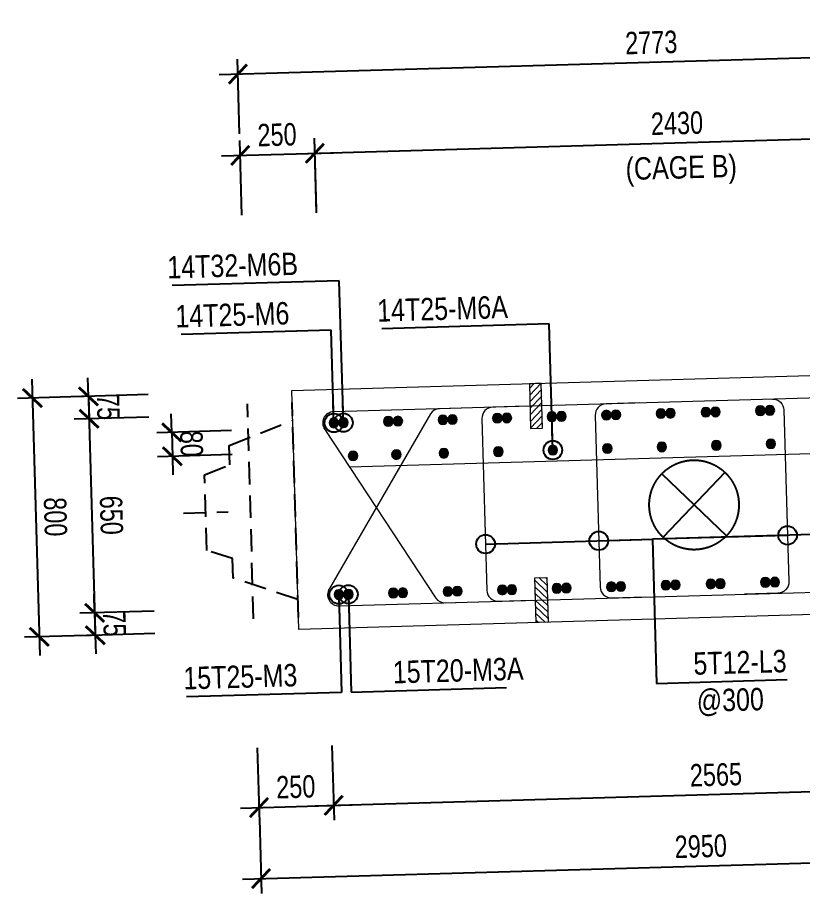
# Model space of a CAD drawing. Header units: millimetres. Extents: x 2611025 to 4139346, y -89870 to 101087.
# Drawn here: x 3514457 to 3524972, y -49984 to -38254 of the extents above; entities that cross this region are included whole.
import ezdxf
from ezdxf.enums import TextEntityAlignment as Align

# ---------------------------------------------------------------- set-up
doc = ezdxf.new("R2010")
doc.units = ezdxf.units.MM
doc.header["$LTSCALE"] = 1200
doc.header["$PDMODE"] = 35
doc.linetypes.add('CENTER', pattern=[2, 1.25, -0.25, 0.25, -0.25])
doc.linetypes.add('HIDDEN', pattern=[0.375, 0.25, -0.125])
for name, color, linetype, lineweight in [('5', 5, 'Continuous', 13), ('BOUND', 3, 'Continuous', 20), ('CWS', 8, 'HIDDEN', 9), ('ENOTE', 2, 'Continuous', 15), ('GRID', 74, 'CENTER', 15), ('K-THUOC', 1, 'Continuous', 18), ('LEADER', 8, 'Continuous', 9), ('MCT', 6, 'Continuous', 20), ('TEXTEN', 3, 'Continuous', 13), ('TEXTMA', 2, 'Continuous', 13), ('TEXTVN', 2, 'Continuous', 20), ('TIE', 4, 'Continuous', 13)]:
    doc.layers.add(name, color=color, linetype=linetype, lineweight=lineweight)
doc.layers.add('CDC.04.HIDDEN', color=8, linetype='HIDDEN')
doc.layers.add('MIE', color=5, linetype='HIDDEN')
doc.styles.add('DB_Arial', font='arial.ttf', dxfattribs={"width": 0.8})
doc.styles.add('SMTEXT', font='arial.ttf', dxfattribs={"width": 0.75})
doc.dimstyles.new('BSV25', dxfattribs={"dimtxt": 300, "dimasz": 250, "dimexe": 200, "dimexo": 0, "dimgap": 108, "dimtad": 1, "dimdec": 0, "dimlfac": 0.25, "dimdsep": 46, "dimtxsty": 'SMTEXT', "dimblk": 'ARCHTICK', "dimcen": 100, "dimdle": 250, "dimclrd": 256, "dimclre": 256, "dimclrt": 2, "dimadec": 0, "dimazin": 0, "dimtfac": 1, "dimtdec": 0, "dimtix": 1, "dimtmove": 2, "dimatfit": 3, "dimfxl": 800, "dimfxlon": 1, "dimtolj": 1, "dimtzin": 0, "dimarcsym": 0})

# ---------------------------------------------------------------- blocks, each defined once
blk = doc.blocks.new('cws800')
at = {"layer": 'CDC.04.HIDDEN'}
for p, q in [((-599.9999999998836, 1440.217173506608), (-599.9999999998836, -1440.217173506608)), ((0, 1440.217173506608), (0, -1440.217173506608))]:
    blk.add_line(p, q, dxfattribs=at)
for points in [[(0, 1200), (-860, 888.2171735063894), (-860, 627.473455327563), (-1199.999999999767, 507.1904364598886), (-1199.999999999767, -507.1904364598886), (-859.9999999997672, -627.473455327854), (-859.9999999997672, -888.217173506433), (0, -1200)], [(-1499.999999999767, 0), (-899.9999999997672, 0)]]:
    blk.add_lwpolyline(points, dxfattribs=at)
blk = doc.blocks.new('mct1')
at = {"lineweight": 9}
h = blk.add_hatch(color=256, dxfattribs=at)
h.dxf.hatch_style = 1
h.paths.add_polyline_path([(-16, 0, 1), (16, 0, 1)])
blk.add_circle((0, 0), 16, dxfattribs=at)
blk = doc.blocks.new('_ArchTick')
at = {"color": 0, "linetype": 'ByBlock', "const_width": 0.15}
blk.add_lwpolyline([(-0.5, -0.5), (0.5, 0.5)], dxfattribs=at)
blk = doc.blocks.new('*D1068')
at = {"layer": 'Defpoints', "color": 0, "transparency": 16777216}
for p in [(3518131.560011875, -43249.11504450896), (3518223.661917617, -46447.78933848758), (3514748.834810932, -46547.84272491763)]:
    blk.add_point(p, dxfattribs=at)
at = {"layer": 'K-THUOC', "lineweight": -2, "transparency": 16777216}
for p, q in [((3514649.537444873, -43099.27200169113), (3514756.03027224, -46797.73915413691)), ((3515456.401479684, -43326.14295472298), (3514456.815762806, -43354.92479995731)), ((3515548.503384434, -46524.81724873016), (3514548.917667556, -46553.5990939645))]:
    blk.add_line(p, q, dxfattribs=at)
at = {"layer": 'K-THUOC', "lineweight": -2, "transparency": 16777216, "xscale": 250, "yscale": 250, "zscale": 250}
for p, rotation in [((3514656.732906182, -43349.16843091045), 91.64930602470064), ((3514748.834810932, -46547.84272491763), 271.6493060247006)]:
    blk.add_blockref('_ArchTick', p, dxfattribs=dict(at, rotation=rotation))
at = {"layer": 'K-THUOC', "color": 2, "transparency": 16777216, "insert": (3514963.847555765, -44940.98856881476), "char_height": 300, "attachment_point": 5, "rotation": 271.64930602470065, "style": 'SMTEXT'}
blk.add_mtext('\\A1;800', dxfattribs=at)
blk = doc.blocks.new('*D1069')
at = {"layer": 'Defpoints', "color": 0, "transparency": 16777216}
for p in [(3518131.560011875, -43249.11504450896), (3515415.056746513, -43627.45776207386), (3518140.194565538, -43548.99075956961)]:
    blk.add_point(p, dxfattribs=at)
at = {"layer": 'K-THUOC', "lineweight": -2, "transparency": 16777216}
for p, q in [((3515406.422192943, -43327.58204701052), (3515399.226731634, -43077.68561779121)), ((3516206.090766444, -43304.55657082306), (3515206.505049567, -43333.33841605739)), ((3515406.422192943, -43327.58204701052), (3515415.056746513, -43627.45776207386)), ((3516214.725320015, -43604.43228588639), (3515215.139603138, -43633.21413112072)), ((3515415.056746513, -43627.45776207386), (3515422.252207822, -43877.35419129317))]:
    blk.add_line(p, q, dxfattribs=at)
at = {"layer": 'K-THUOC', "lineweight": -2, "transparency": 16777216, "xscale": 250, "yscale": 250, "zscale": 250}
for p, rotation in [((3515406.422192943, -43327.58204701052), 271.6493060247006), ((3515415.056746513, -43627.45776207386), 91.64930602470064)]:
    blk.add_blockref('_ArchTick', p, dxfattribs=dict(at, rotation=rotation))
at = {"layer": 'K-THUOC', "color": 2, "transparency": 16777216, "insert": (3515671.189505855, -43470.02056506141), "char_height": 300, "attachment_point": 5, "rotation": 271.64930602470065, "style": 'SMTEXT'}
blk.add_mtext('\\A1;75', dxfattribs=at)
blk = doc.blocks.new('*D1070')
at = {"layer": 'Defpoints', "color": 0, "transparency": 16777216}
for p in [(3518140.194565538, -43548.99075956961), (3518215.027363954, -46147.91362342697), (3515489.889544928, -46226.38062593124)]:
    blk.add_point(p, dxfattribs=at)
at = {"layer": 'K-THUOC', "lineweight": -2, "transparency": 16777216}
for p, q in [((3515407.86128601, -43377.56133283135), (3515497.085006237, -46476.27705515052)), ((3516214.725320821, -43604.43228586319), (3515215.139603944, -43633.21413109753)), ((3516289.55811843, -46203.35514974377), (3515289.972401553, -46232.13699497811))]:
    blk.add_line(p, q, dxfattribs=at)
at = {"layer": 'K-THUOC', "lineweight": -2, "transparency": 16777216, "xscale": 250, "yscale": 250, "zscale": 250}
for p, rotation in [((3515415.056747319, -43627.45776205066), 91.64930602470064), ((3515489.889544928, -46226.38062593124), 271.6493060247006)]:
    blk.add_blockref('_ArchTick', p, dxfattribs=dict(at, rotation=rotation))
at = {"layer": 'K-THUOC', "color": 2, "transparency": 16777216, "insert": (3515713.536843332, -44919.40218489169), "char_height": 300, "attachment_point": 5, "rotation": 271.64930602470065, "style": 'SMTEXT'}
blk.add_mtext('\\A1;650', dxfattribs=at)
blk = doc.blocks.new('*D1071')
at = {"layer": 'Defpoints', "color": 0, "transparency": 16777216}
for p in [(3518215.027363954, -46147.91362342697), (3518223.661917617, -46447.78933848758), (3515498.524098591, -46526.25634099184)]:
    blk.add_point(p, dxfattribs=at)
at = {"layer": 'K-THUOC', "lineweight": -2, "transparency": 16777216}
for p, q in [((3515489.889545021, -46226.38062592856), (3515482.694083712, -45976.48419670925)), ((3516289.558118523, -46203.3551497411), (3515289.972401645, -46232.13699497543)), ((3515489.889545021, -46226.38062592856), (3515498.524098591, -46526.25634099184)), ((3516298.192672093, -46503.23086480437), (3515298.606955215, -46532.0127100387)), ((3515498.524098591, -46526.25634099184), (3515505.7195599, -46776.15277021112))]:
    blk.add_line(p, q, dxfattribs=at)
at = {"layer": 'K-THUOC', "lineweight": -2, "transparency": 16777216, "xscale": 250, "yscale": 250, "zscale": 250}
for p, rotation in [((3515489.889545021, -46226.38062592856), 271.6493060247006), ((3515498.524098591, -46526.25634099184), 91.64930602470064)]:
    blk.add_blockref('_ArchTick', p, dxfattribs=dict(at, rotation=rotation))
at = {"layer": 'K-THUOC', "color": 2, "transparency": 16777216, "insert": (3515754.656857933, -46368.81914397943), "char_height": 300, "attachment_point": 5, "rotation": 271.64930602470065, "style": 'SMTEXT'}
blk.add_mtext('\\A1;75', dxfattribs=at)
blk = doc.blocks.new('*D1072')
at = {"layer": 'Defpoints', "color": 0, "transparency": 16777216}
for p in [(3517765.53536671, -43773.86730530711), (3517774.745498135, -44093.73268045827), (3516531.177242068, -44129.53970378816)]:
    blk.add_point(p, dxfattribs=at)
at = {"layer": 'K-THUOC', "lineweight": -2, "transparency": 16777216}
for p, q in [((3516521.967110742, -43809.67432863415), (3516514.771649433, -43559.77789941484)), ((3517321.635684243, -43786.64885244668), (3516322.049967366, -43815.43069768102)), ((3516521.967110742, -43809.67432863415), (3516531.177242068, -44129.53970378816)), ((3517330.845815569, -44106.5142276007), (3516331.260098692, -44135.29607283503)), ((3516531.177242068, -44129.53970378816), (3516538.372703376, -44379.43613300748))]:
    blk.add_line(p, q, dxfattribs=at)
at = {"layer": 'K-THUOC', "lineweight": -2, "transparency": 16777216, "xscale": 250, "yscale": 250, "zscale": 250}
for p, rotation in [((3516521.967110742, -43809.67432863415), 271.6493060247006), ((3516531.177242068, -44129.53970378816), 91.64930602470064)]:
    blk.add_blockref('_ArchTick', p, dxfattribs=dict(at, rotation=rotation))
at = {"layer": 'K-THUOC', "color": 2, "transparency": 16777216, "insert": (3516787.635873612, -43962.09000711227), "char_height": 300, "attachment_point": 5, "rotation": 271.64930602470065, "style": 'SMTEXT'}
blk.add_mtext('\\A1;80', dxfattribs=at)
blk = doc.blocks.new('tremie')
at = {"layer": 'MIE', "color": 74, "ltscale": 1000}
for p, q in [((424.2640687227249, -424.2640687111998), (-424.2640687087551, 424.2640687113162)), ((424.2640687217936, 424.2640687118983), (-424.2640687078238, -424.2640687117819))]:
    blk.add_line(p, q, dxfattribs=at)
at = {"layer": 'MIE', "ltscale": 500}
blk.add_circle((0, 0), 600, dxfattribs=at)
blk = doc.blocks.new('*D1082')
at = {"layer": 'Defpoints', "color": 0, "transparency": 16777216}
for p in [(3528497.739920957, -38692.04251127335), (3528620.259252812, -42947.10580566377), (3517536.407426387, -43426.10078299943)]:
    blk.add_point(p, dxfattribs=at)
at = {"layer": 'K-THUOC', "lineweight": -2, "transparency": 16777216}
for p, q in [((3528520.765397326, -39491.71108476989), (3528491.983551865, -38492.12536789919)), ((3517159.392820668, -39018.51631787921), (3528747.636350175, -38684.84704990828)), ((3517432.314726254, -39810.98943001068), (3517403.532880793, -38811.40371313998))]:
    blk.add_line(p, q, dxfattribs=at)
at = {"layer": 'K-THUOC', "lineweight": -2, "transparency": 16777216, "xscale": 250, "yscale": 250, "zscale": 250}
for p, rotation in [((3528497.739920957, -38692.04251127335), 1.649306037652148), ((3517409.289249885, -39011.32085651414), 181.6493060376521)]:
    blk.add_blockref('_ArchTick', p, dxfattribs=dict(at, rotation=rotation))
at = {"layer": 'K-THUOC', "color": 2, "transparency": 16777216, "insert": (3522945.994631326, -38590.51570984085), "char_height": 300, "attachment_point": 5, "rotation": 1.6493060376521476, "style": 'SMTEXT'}
blk.add_mtext('\\A1;2773', dxfattribs=at)
blk = doc.blocks.new('*D1083')
at = {"layer": 'Defpoints', "color": 0, "transparency": 16777216}
for p in [(3529419.021946541, -46125.4326683929), (3517619.311642863, -46305.34181465062), (3529514.59348949, -49444.60653452252)]:
    blk.add_point(p, dxfattribs=at)
at = {"layer": 'K-THUOC', "lineweight": -2, "transparency": 16777216}
for p, q in [((3529491.568013122, -48644.93796102598), (3529520.349858582, -49644.52367789668)), ((3517696.456554034, -48984.56373745778), (3517725.238399494, -49984.14945432848)), ((3517469.585601185, -49791.4277723194), (3529764.489918708, -49437.41107315746))]:
    blk.add_line(p, q, dxfattribs=at)
at = {"layer": 'K-THUOC', "lineweight": -2, "transparency": 16777216, "xscale": 250, "yscale": 250, "zscale": 250}
for p, rotation in [((3529514.59348949, -49444.60653452252), 1.649306037652148), ((3517719.482030402, -49784.23231095432), 181.6493060376521)]:
    blk.add_blockref('_ArchTick', p, dxfattribs=dict(at, rotation=rotation))
at = {"layer": 'K-THUOC', "color": 2, "transparency": 16777216, "insert": (3523609.520750788, -49353.35572553244), "char_height": 300, "attachment_point": 5, "rotation": 1.6493060376521476, "style": 'SMTEXT'}
blk.add_mtext('\\A1;2950', dxfattribs=at)
blk = doc.blocks.new('*D1084')
at = {"layer": 'Defpoints', "color": 0, "transparency": 16777216}
for p in [(3517602.003110142, -45704.22115124916), (3518601.58882701, -45675.43930570493), (3518691.668041526, -48803.86608924207)]:
    blk.add_point(p, dxfattribs=at)
at = {"layer": 'K-THUOC', "lineweight": -2, "transparency": 16777216}
for p, q in [((3517669.056848288, -48032.97936120577), (3517697.838693748, -49032.56507807647)), ((3518668.642565158, -48004.1975157455), (3518697.424410618, -49003.7832326162)), ((3517442.185895439, -48839.84339606742), (3518941.564470744, -48796.670627877))]:
    blk.add_line(p, q, dxfattribs=at)
at = {"layer": 'K-THUOC', "lineweight": -2, "transparency": 16777216, "xscale": 250, "yscale": 250, "zscale": 250}
for p, rotation in [((3518691.668041526, -48803.86608924207), 1.649306037652148), ((3517692.082324656, -48832.64793470234), 181.6493060376521)]:
    blk.add_blockref('_ArchTick', p, dxfattribs=dict(at, rotation=rotation))
at = {"layer": 'K-THUOC', "color": 2, "transparency": 16777216, "insert": (3518184.358173933, -48557.19331476619), "char_height": 300, "attachment_point": 5, "rotation": 1.6493060376521476, "style": 'SMTEXT'}
blk.add_mtext('\\A1;250', dxfattribs=at)
blk = doc.blocks.new('*D1085')
at = {"layer": 'Defpoints', "color": 0, "transparency": 16777216}
for p in [(3518601.58882701, -45675.43930570493), (3528869.78461561, -45775.89817067017), (3528948.467518198, -48508.53411987325)]:
    blk.add_point(p, dxfattribs=at)
at = {"layer": 'K-THUOC', "lineweight": -2, "transparency": 16777216}
for p, q in [((3528925.44204183, -47708.86554637671), (3528954.22388729, -48708.45126324738)), ((3518668.642565134, -48004.19751488423), (3518697.424410594, -49003.7832317549)), ((3518441.771612284, -48811.06154974585), (3529198.363947416, -48501.33865850819))]:
    blk.add_line(p, q, dxfattribs=at)
at = {"layer": 'K-THUOC', "lineweight": -2, "transparency": 16777216, "xscale": 250, "yscale": 250, "zscale": 250}
for p, rotation in [((3528948.467518198, -48508.53411987325), 1.649306037652148), ((3518691.668041502, -48803.86608838078), 181.6493060376521)]:
    blk.add_blockref('_ArchTick', p, dxfattribs=dict(at, rotation=rotation))
at = {"layer": 'K-THUOC', "color": 2, "transparency": 16777216, "insert": (3523812.550770692, -48395.136406921), "char_height": 300, "attachment_point": 5, "rotation": 1.6493060376521476, "style": 'SMTEXT'}
blk.add_mtext('\\A1;2565', dxfattribs=at)
blk = doc.blocks.new('*D1087')
at = {"layer": 'Defpoints', "color": 0, "transparency": 16777216}
for p in [(3518440.248109509, -40072.11976879829), (3518674.398934463, -48204.11465911372), (3517674.813217594, -48232.89650465795)]:
    blk.add_point(p, dxfattribs=at)
at = {"layer": 'K-THUOC', "lineweight": -2, "transparency": 16777216}
for p, q in [((3518463.273585877, -40871.78834229484), (3518434.491740417, -39872.20262542414)), ((3517463.687869006, -40900.57018775513), (3517434.906023546, -39900.98447088443)), ((3517190.76596342, -40108.09707562366), (3518690.144538727, -40064.92430743322))]:
    blk.add_line(p, q, dxfattribs=at)
at = {"layer": 'K-THUOC', "lineweight": -2, "transparency": 16777216, "xscale": 250, "yscale": 250, "zscale": 250}
for p, rotation in [((3517440.662392638, -40100.90161425859), 181.6493060376521), ((3518440.248109509, -40072.11976879829), 1.649306037652148)]:
    blk.add_blockref('_ArchTick', p, dxfattribs=dict(at, rotation=rotation))
at = {"layer": 'K-THUOC', "color": 2, "transparency": 16777216, "insert": (3517932.938241915, -39825.44699432244), "char_height": 300, "attachment_point": 5, "rotation": 1.6493060376521476, "style": 'SMTEXT'}
blk.add_mtext('\\A1;250', dxfattribs=at)
blk = doc.blocks.new('*D1088')
at = {"layer": 'Defpoints', "color": 0, "transparency": 16777216}
for p in [(3528156.352428992, -39792.35645376184), (3518461.968739822, -40826.47141280436), (3528257.084465924, -43290.75288173361)]:
    blk.add_point(p, dxfattribs=at)
at = {"layer": 'K-THUOC', "lineweight": -2, "transparency": 16777216}
for p, q in [((3528179.37790536, -40592.02502725841), (3528150.5960599, -39592.43931038771)), ((3518190.35167965, -40079.31522936607), (3528406.24885821, -39785.16099239676)), ((3518461.968739822, -40826.47141280436), (3518434.491739776, -39872.20262462687))]:
    blk.add_line(p, q, dxfattribs=at)
at = {"layer": 'K-THUOC', "lineweight": -2, "transparency": 16777216, "xscale": 250, "yscale": 250, "zscale": 250}
for p, rotation in [((3528156.352428992, -39792.35645376184), 1.649306037652148), ((3518440.248108868, -40072.11976800099), 181.6493060376521)]:
    blk.add_blockref('_ArchTick', p, dxfattribs=dict(at, rotation=rotation))
at = {"layer": 'K-THUOC', "color": 2, "transparency": 16777216, "insert": (3523290.780314835, -39671.07213682854), "char_height": 300, "attachment_point": 5, "rotation": 1.6493060376521476, "style": 'SMTEXT'}
blk.add_mtext('\\A1;2430', dxfattribs=at)
blk = doc.blocks.new('sp')
at = {"layer": '5', "lineweight": 20}
h = blk.add_hatch(dxfattribs=at)
h.set_pattern_fill('ANSI31', color=256, scale=500)
h.set_pattern_definition([(45, (0, 0), (-44.19417382415922, 44.19417382415922), [])])
h.paths.add_polyline_path([(80, 300), (-80, 300), (-80, -300), (80, -300)])
blk.add_lwpolyline([(-80, -300), (80, -300), (80, 300), (-80, 300)], close=True, dxfattribs=at)

msp = doc.modelspace()

# ---------------------------------------------------------------- linework, layer by layer
at = {"layer": 'BOUND'}
msp.add_lwpolyline([(3539436.609999031, -41116.64742538347), (3529419.021946542, -46125.43266839292), (3518223.661917617, -46447.78933848828), (3518131.560011875, -43249.11504450897), (3528620.259252813, -42947.10580566354), (3538005.528501028, -38254.47941038609)], close=True, dxfattribs=at)
at = {"layer": 'TIE'}
msp.add_line((3528472.378120064, -43999.79615434227), (3518904.551069051, -44275.29000717393), dxfattribs=at)
for points in [[(3520551.987231739, -43479.54614583417), (3520109.592565784, -43492.28435800542, 0.2482327616798382), (3519987.523755193, -43561.43510699683), (3518634.096143977, -45901.35864230819, 0.602265267664198), (3518764.799508231, -46132.08360837717), (3528747.984541864, -45844.63003160214, 0.4794301345080509), (3528889.143500613, -45658.13174626711), (3528315.032814503, -43373.70931361002, 0.3518718818468453), (3528165.23930209, -43260.33188388488), (3518689.966709595, -43533.16074452657, 0.6022652676636981), (3518572.755771694, -43771.02409906234), (3520058.579872633, -46029.19486133815, 0.2482327616798865), (3520184.425364199, -46091.20722186254), (3520626.820030155, -46078.46900969083)], [(3524568.944638826, -43363.88278080375, -0.414213562373095), (3524723.199773189, -43509.50336150211), (3524789.398017941, -45808.5505102993, -0.414213562373095), (3524643.777437243, -45962.8056446611), (3524193.963864652, -45975.75747515625)], [(3521273.279080017, -43458.77743113661), (3520823.465507427, -43471.72926163106, 0.414213562373095), (3520677.844926728, -43625.98439599285), (3520744.043171478, -45925.03154478982, 0.414213562373095), (3520898.29830584, -46070.65212548865), (3521348.11187843, -46057.70029499396)], [(3522790.435513005, -43415.09277119851), (3522340.621940413, -43428.04460169273, 0.414213562373095), (3522195.001359714, -43582.29973605453), (3522261.199604466, -45881.34688485172, 0.414213562373095), (3522415.454738827, -46026.96746555032), (3522865.268311419, -46014.01563505587)]]:
    msp.add_lwpolyline(points, format="xyb", dxfattribs=at)

# ---------------------------------------------------------------- block references
at = {"layer": 'CWS', "xscale": -1, "rotation": 181.6493060424588}
msp.add_blockref('cws800', (3518177.610964745, -44848.45219149851), dxfattribs=at)
at = {"layer": 'ENOTE', "rotation": 1.649306042499904}
msp.add_blockref('sp', (3521401.961892888, -43455.07216726537), dxfattribs=at)
at = {"layer": 'ENOTE', "xscale": -1, "rotation": 181.6493060424999}
msp.add_blockref('sp', (3521476.794691304, -46053.99503112296), dxfattribs=at)
at = {"layer": 'GRID', "rotation": 91.32171219833256}
msp.add_blockref('tremie', (3523519.480425045, -44780.57549735243), dxfattribs=at)
at = {"layer": 'MCT', "xscale": -3.999999999999998, "yscale": 3.999999999999999, "zscale": 3.999999999999999, "rotation": 137.2652251065922}
for p in [(3521614.808170948, -43599.0056877934), (3521742.73654226, -43595.32214714112), (3522344.939217024, -43577.98245922933), (3522472.867588336, -43574.29891857682), (3523075.070263099, -43556.95923066526), (3523202.998634411, -43553.27569001276), (3523677.272937861, -43539.6195427537), (3523805.201309173, -43535.93600210073), (3524407.403983937, -43518.5963141894), (3524535.332355249, -43514.91277353666), (3518694.283986648, -43683.09860205036), (3518822.212357961, -43679.41506139762), (3519424.415032723, -43662.07537348606), (3519552.343404035, -43658.39183283356), (3520154.546078797, -43641.052144922), (3520282.47445011, -43637.36860426949), (3520884.677124873, -43620.02891635746), (3521012.605496185, -43616.34537570519), (3520897.571332527, -44067.84126326829), (3521627.702378603, -44046.81803470422), (3522357.833424678, -44025.79480614015), (3523087.964470753, -44004.77157757586), (3523818.095516828, -43983.74834901156), (3524548.226562904, -43962.72512044749), (3518951.99918911, -44123.86162848785), (3519532.007211592, -44107.16100838492), (3520167.440286452, -44088.86449183259), (3523871.399554146, -45834.98315089117), (3524473.583628463, -45817.64399855677), (3524601.530600222, -45813.95992232711), (3520220.74432377, -45940.09929371197), (3520348.691295529, -45936.41521748231), (3520950.875369845, -45919.07606514791), (3521078.822341604, -45915.39198891824), (3521681.00641592, -45898.05283658384), (3521808.95338768, -45894.36876035418), (3522411.137461996, -45877.02960801931), (3522539.084433755, -45873.34553178964), (3523141.26850807, -45856.00637945524), (3523269.215479829, -45852.32230322558), (3523743.452582387, -45838.66722712084), (3518760.482231399, -45982.14575084663), (3518888.429203158, -45978.46167461696), (3519490.613277695, -45961.12252227627), (3519618.560249454, -45957.43844604661)]:
    msp.add_blockref('mct1', p, dxfattribs=at)

# ---------------------------------------------------------------- texts
at = {"layer": 'TEXTEN', "style": 'DB_Arial', "width": 0.8}
for s, p in [('5T12-L3', (3524763.000461167, -47019.86840518113)), ('@300', (3524458.453067534, -47528.84470151961))]:
    msp.add_text(s, height=300, rotation=1.649306044719598, dxfattribs=at).set_placement(p, align=Align.RIGHT)
at = {"layer": 'TEXTMA', "style": 'DB_Arial', "width": 0.8}
for s, height, rotation, p in [('14T32-M6B', 300, 1.649306044719598, (3516467.249102902, -41749.96626071623)), ('14T25-M6A', 300, 1.649306044719598, (3519278.768202472, -42328.64185577785)), ('14T25-M6', 300, 1.649306044719598, (3516575.146923838, -42406.48931671368)), ('15T25-M3', 300, 1.649306044719598, (3516682.269372132, -47252.54315246493)), ('15T20-M3A', 299.9999999999999, 1.649306039524054, (3519487.580443, -47171.76765851362))]:
    msp.add_text(s, height=height, rotation=rotation, dxfattribs=at).set_placement(p)
at = {"layer": 'TEXTVN', "style": 'DB_Arial', "width": 0.8}
msp.add_text('(CAGE B)', height=300, rotation=1.649306042633053, dxfattribs=at).set_placement((3522606.580287157, -40431.47338587177, 5.190219204062599e-05))

# ---------------------------------------------------------------- dimensions: what is measured, and where the dimension line sits
at = {"layer": 'K-THUOC'}
for base, p1, p2, angle, picture, middle in [((3528497.739920957, -38692.04251127335), (3517536.407426387, -43426.10078299945), (3528620.259252813, -42947.10580566377), 1.649306037652146, '*D1082', (3522945.994631326, -38590.51570984085)), ((3528156.352428992, -39792.35645376184), (3518461.968739822, -40826.47141280436), (3528257.084465925, -43290.75288173361), 1.649306037652146, '*D1088', (3523290.780314835, -39671.07213682854)), ((3518440.248109509, -40072.11976879829), (3517674.813217594, -48232.89650465795), (3518674.398934463, -48204.11465911372), 1.649306037652146, '*D1087', (3517932.938241915, -39825.44699432244)), ((3514748.834810932, -46547.84272491763), (3518131.560011875, -43249.11504450897), (3518223.661917617, -46447.78933848758), 271.6493060247006, '*D1068', (3514963.847555765, -44940.98856881476)), ((3515415.056746513, -43627.45776207386), (3518131.560011875, -43249.11504450897), (3518140.194565538, -43548.9907595696), 271.6493060247006, '*D1069', (3515671.189505855, -43470.02056506141)), ((3515489.889544928, -46226.38062593124), (3518140.194565538, -43548.9907595696), (3518215.027363954, -46147.91362342695), 271.6493060247006, '*D1070', (3515713.536843332, -44919.40218489169)), ((3516531.177242068, -44129.53970378816), (3517765.53536671, -43773.8673053071), (3517774.745498135, -44093.73268045826), 91.64930602470064, '*D1072', (3516787.635873612, -43962.09000711227)), ((3518691.668041526, -48803.86608924207), (3517602.003110142, -45704.22115124916), (3518601.58882701, -45675.43930570493), 1.649306037652146, '*D1084', (3518184.358173933, -48557.19331476619)), ((3528948.467518198, -48508.53411987325), (3518601.58882701, -45675.43930570493), (3528869.78461561, -45775.89817067017), 1.649306037652146, '*D1085', (3523812.550770692, -48395.136406921)), ((3515498.524098591, -46526.25634099184), (3518215.027363954, -46147.91362342695), (3518223.661917617, -46447.78933848758), 271.6493060247006, '*D1071', (3515754.656857933, -46368.81914397943)), ((3529514.59348949, -49444.60653452252), (3517619.311642863, -46305.3418146506), (3529419.021946542, -46125.43266839292), 1.649306037652146, '*D1083', (3523609.520750788, -49353.35572553244))]:
    dim = msp.add_linear_dim(base=base, p1=p1, p2=p2, angle=angle, dimstyle='BSV25', dxfattribs=at)
    dim.commit()
    dim.dimension.update_dxf_attribs({"geometry": picture, "text_midpoint": middle})

# ---------------------------------------------------------------- leaders
at = {"layer": 'LEADER'}
for points in [[(3518821.928789823, -43679.4232263946), (3518767.682375242, -41778.50562923346), (3516527.403800744, -41843.01170491744)], [(3518694.283986648, -43683.09860205409), (3518658.527297659, -42441.27845741194), (3516650.71453889, -42499.09096486113)], [(3521627.418810465, -44046.82619970097), (3521579.201474813, -42357.18122429508), (3519338.922900314, -42421.68729997906)], [(3527692.079078306, -45104.7707241803), (3522961.529419934, -45240.98110344811), (3523017.078381836, -47170.18153700363), (3524766.232120398, -47119.81679900541)], [(3526231.816986155, -45146.81718130867), (3522961.529419934, -45240.98110344811), (3523017.078381836, -47170.18153700363), (3524766.232120398, -47119.81679900541)], [(3522243.356480529, -45261.66001298945), (3522961.529419934, -45240.98110344811), (3523017.078381836, -47170.18153700363), (3524766.232120398, -47119.81679900541)], [(3524771.554894004, -45188.86363843703), (3522961.529419934, -45240.98110344811), (3523017.078381836, -47170.18153700363), (3524766.232120398, -47119.81679900541)], [(3520726.200047541, -45305.34467292731), (3522961.529419934, -45240.98110344811), (3523017.078381836, -47170.18153700363), (3524766.232120398, -47119.81679900541)], [(3518760.482231399, -45982.14575084663), (3518798.188069362, -47291.65931253778), (3516719.419066961, -47351.51491805553)], [(3518888.429203158, -45978.4616746169), (3518926.135041122, -47287.97523630806), (3521004.904043524, -47228.11963078997)]]:
    msp.add_leader(points, dimstyle='BSV25', override={"dimldrblk": 'Origin'}, dxfattribs=at)

doc.saveas('drawing.dxf')
